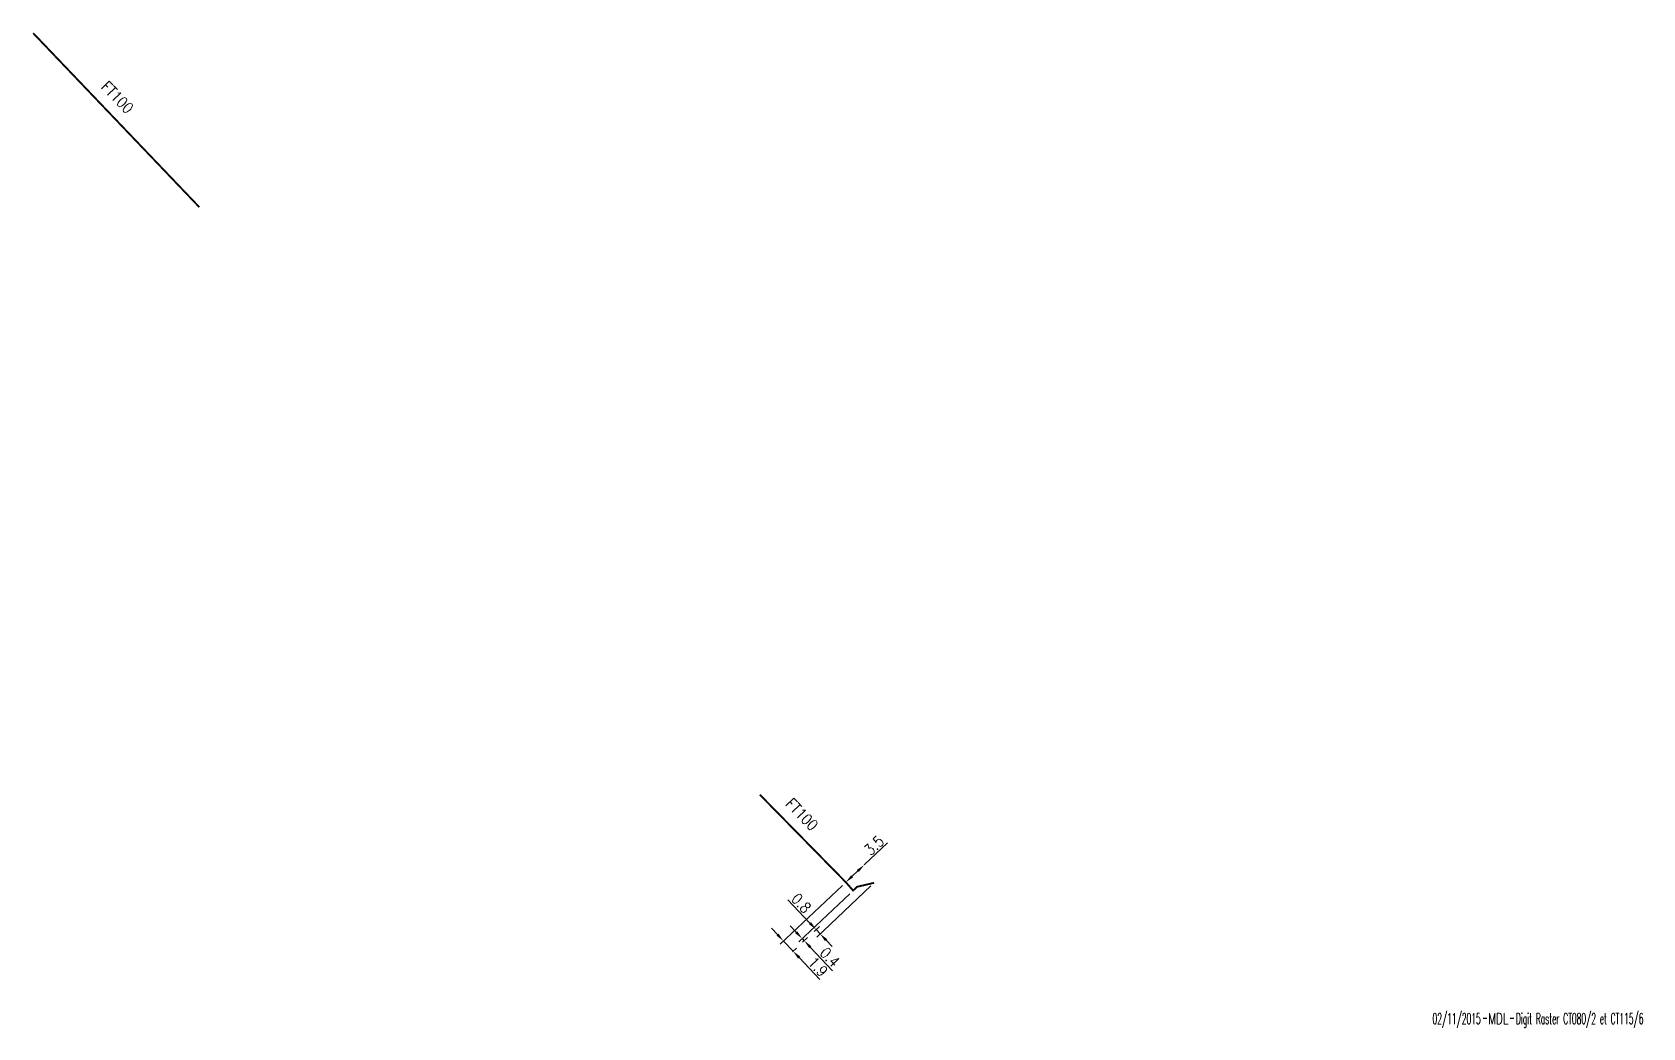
# Model space of a CAD drawing. Header units: millimetres. Extents: x 161000 to 162000, y 120998 to 122000.
# Drawn here: x 161750.8 to 161970, y 121010.2 to 121145.6 of the extents above; entities that cross this region are included whole.
import ezdxf
from ezdxf.enums import TextEntityAlignment as Align

# ---------------------------------------------------------------- set-up
doc = ezdxf.new("R2010")
doc.units = ezdxf.units.MM
doc.layers.get('0').update_dxf_attribs({"linetype": 'CONTINUOUS'})
doc.layers.get('Defpoints').update_dxf_attribs({"linetype": 'CONTINUOUS'})
doc.layers.add('L_908', color=5, linetype='CONTINUOUS')
doc.layers.add('L_910', color=7, linetype='CONTINUOUS')
doc.styles.get("Standard").update_dxf_attribs({"font": 'romans.shx', "width": 0.85})
doc.linetypes.add('BP_HS', pattern='A,2,-1,["G",Standard,S=0.85,R=0,X=-0.27,Y=-0.4],-1', length=4)
doc.dimstyles.get("Standard").update_dxf_attribs({"dimtxt": 1.5, "dimasz": 1.2, "dimexe": 0.625, "dimexo": 0.625, "dimgap": 0.25, "dimtad": 1, "dimdec": 1, "dimzin": 0, "dimdsep": 46, "dimtxsty": 'Standard', "dimcen": -0.5, "dimadec": 0, "dimazin": 0, "dimtfac": 1, "dimtdec": 1, "dimtmove": 0, "dimatfit": 3, "dimfxl": 0, "dimtolj": 1, "dimtzin": 0, "dimarcsym": 0})

# ---------------------------------------------------------------- blocks, each defined once
blk = doc.blocks.new('GIS_MODF')
at = {"color": 0, "linetype": 'Continuous', "flags": 128}
for points in [[(-2.18, -0.01), (-1.68, -0.01)], [(1.52, -0.01), (2.02, -0.01)]]:
    blk.add_lwpolyline(points, dxfattribs=at)
at = {"color": 0, "linetype": 'Continuous', "width": 0.5}
blk.add_attdef('DATE', text='', height=1.5, dxfattribs=at).set_placement((-2.5, -0.8), align=Align.RIGHT)
at = {"color": 0, "linetype": 'Continuous', "width": 1.771291}
blk.add_attdef('USER', text='', height=1.5, dxfattribs=at).set_placement((-1.51, -0.8), (1.28, -0.8), align=Align.FIT)
at = {"color": 0, "linetype": 'Continuous', "width": 0.5}
blk.add_attdef('DESC', (2.29, -0.8), '', height=1.5, dxfattribs=at)
blk = doc.blocks.new('*D7')
at = {"layer": 'Defpoints', "color": 0, "linetype": 'Continuous', "transparency": 16777216}
for p in [(161861.54, 121029.95), (161853.82, 121020.05), (161854.37, 121020.57)]:
    blk.add_point(p, dxfattribs=at)
at = {"layer": 'L_908', "color": 0, "linetype": 'Continuous', "lineweight": -2, "transparency": 16777216}
for p, q in [((161861.08, 121029.52), (161852.61, 121021.53)), ((161852.24, 121022.83), (161851.42, 121023.7)), ((161853.06, 121021.95), (161854.37, 121020.57)), ((161854.27, 121020.48), (161854.82, 121021)), ((161855.19, 121019.7), (161858.02, 121016.7))]:
    blk.add_line(p, q, dxfattribs=at)
at = {"layer": 'L_908', "color": 0, "linetype": 'Continuous', "transparency": 16777216}
for points in [[(161852.39, 121022.96), (161852.1, 121022.69), (161853.06, 121021.95)], [(161855.34, 121019.84), (161855.05, 121019.56), (161854.37, 121020.57)]]:
    blk.add_solid(points, dxfattribs=at)
at = {"layer": 'L_908', "color": 0, "linetype": 'Continuous', "transparency": 16777216, "insert": (161857.75, 121018.45), "char_height": 1.5, "attachment_point": 5, "rotation": 313.3254}
blk.add_mtext('\\A1;1.9', dxfattribs=at)
blk = doc.blocks.new('*D8')
at = {"layer": 'Defpoints', "color": 0, "linetype": 'Continuous', "transparency": 16777216}
for p in [(161862.53, 121028.82), (161855.2, 121021.36), (161855.88, 121022)]:
    blk.add_point(p, dxfattribs=at)
at = {"layer": 'L_908', "color": 0, "linetype": 'Continuous', "lineweight": -2, "transparency": 16777216}
for p, q in [((161862.07, 121028.39), (161855.15, 121021.86)), ((161854.78, 121023.16), (161853.96, 121024.03)), ((161855.6, 121022.29), (161855.88, 121022)), ((161855.66, 121021.79), (161856.33, 121022.43)), ((161856.7, 121021.12), (161859.74, 121017.9))]:
    blk.add_line(p, q, dxfattribs=at)
at = {"layer": 'L_908', "color": 0, "linetype": 'Continuous', "transparency": 16777216}
for points in [[(161854.93, 121023.3), (161854.64, 121023.02), (161855.6, 121022.29)], [(161856.85, 121021.26), (161856.56, 121020.99), (161855.88, 121022)]]:
    blk.add_solid(points, dxfattribs=at)
at = {"layer": 'L_908', "color": 0, "linetype": 'Continuous', "transparency": 16777216, "insert": (161859.36, 121019.76), "char_height": 1.5, "attachment_point": 5, "rotation": 313.3254}
blk.add_mtext('\\A1;0.4', dxfattribs=at)
blk = doc.blocks.new('*D9')
at = {"layer": 'Defpoints', "color": 0, "linetype": 'Continuous', "transparency": 16777216}
for p in [(161865.39, 121029.87), (161856.76, 121022.83), (161857.49, 121023.51)]:
    blk.add_point(p, dxfattribs=at)
at = {"layer": 'L_908', "color": 0, "linetype": 'Continuous', "lineweight": -2, "transparency": 16777216}
for p, q in [((161864.94, 121029.44), (161857.58, 121022.5)), ((161856.66, 121024.39), (161853.66, 121027.57)), ((161857.21, 121023.26), (161857.94, 121023.94)), ((161858.04, 121022.93), (161857.49, 121023.51)), ((161858.86, 121022.06), (161859.68, 121021.19))]:
    blk.add_line(p, q, dxfattribs=at)
at = {"layer": 'L_908', "color": 0, "linetype": 'Continuous', "transparency": 16777216}
for points in [[(161856.81, 121024.52), (161856.52, 121024.25), (161857.49, 121023.51)], [(161859.01, 121022.2), (161858.71, 121021.92), (161858.04, 121022.93)]]:
    blk.add_solid(points, dxfattribs=at)
at = {"layer": 'L_908', "color": 0, "linetype": 'Continuous', "transparency": 16777216, "insert": (161855.48, 121027.1), "char_height": 1.5, "attachment_point": 5, "rotation": 313.3254}
blk.add_mtext('\\A1;0.8', dxfattribs=at)
blk = doc.blocks.new('*D10')
at = {"layer": 'Defpoints', "color": 0, "linetype": 'Continuous', "transparency": 16777216}
for p in [(161864.05, 121032.31), (161864.05, 121032.31), (161861.54, 121029.95)]:
    blk.add_point(p, dxfattribs=at)
at = {"layer": 'L_908', "color": 0, "linetype": 'Continuous', "lineweight": -2, "transparency": 16777216}
for p, q in [((161864.05, 121032.31), (161867.23, 121035.31)), ((161862.41, 121030.77), (161863.17, 121031.49))]:
    blk.add_line(p, q, dxfattribs=at)
at = {"layer": 'L_908', "color": 0, "linetype": 'Continuous', "transparency": 16777216}
for points in [[(161862.27, 121030.91), (161862.55, 121030.62), (161861.54, 121029.95)], [(161863.04, 121031.63), (161863.31, 121031.34), (161864.05, 121032.31)]]:
    blk.add_solid(points, dxfattribs=at)
at = {"layer": 'L_908', "color": 0, "linetype": 'Continuous', "transparency": 16777216, "insert": (161865.39, 121034.95), "char_height": 1.5, "attachment_point": 5, "rotation": 43.3254}
blk.add_mtext('\\A1;3.5', dxfattribs=at)

msp = doc.modelspace()

# ---------------------------------------------------------------- linework, layer by layer
at = {"layer": 'L_908', "linetype": 'BP_HS', "ltscale": 0.5, "const_width": 0.25, "flags": 128}
for points in [[(161773.56, 121121.79), (161750.95, 121145.46)], [(161865.39, 121029.87), (161863.07, 121029.33), (161862.53, 121028.82), (161861.54, 121029.95), (161849.83, 121041.87)]]:
    msp.add_lwpolyline(points, dxfattribs=at)

# ---------------------------------------------------------------- block references
at = {"layer": 'L_910', "ltscale": 0.5}
ref = msp.add_blockref('GIS_MODF', (161950.44, 121011.45), dxfattribs=at)
ref.add_attrib('DATE', '02/11/2015', dxfattribs={"layer": '0', "color": 0, "linetype": 'Continuous', "height": 1.5, "width": 0.5}).set_placement((161947.94, 121010.65), align=Align.RIGHT)
ref.add_attrib('USER', 'MDL', dxfattribs={"layer": '0', "color": 0, "linetype": 'Continuous', "height": 1.5, "width": 0.638826}).set_placement((161948.94, 121010.65), (161951.72, 121010.65), align=Align.FIT)
ref.add_attrib('DESC', 'Digit Raster CT080/2 et CT115/6', (161952.73, 121010.65), dxfattribs={"layer": '0', "color": 0, "linetype": 'Continuous', "height": 1.5, "width": 0.5})

# ---------------------------------------------------------------- texts
at = {"layer": 'L_908', "linetype": 'Continuous', "width": 0.85}
for p in [(161760.08, 121138.04), (161853.24, 121040.48)]:
    msp.add_text('FT100', height=1.5, rotation=314.482, dxfattribs=at).set_placement(p)

# ---------------------------------------------------------------- dimensions: what is measured, and where the dimension line sits
at = {"layer": 'L_908', "linetype": 'Continuous'}
for base, p1, p2, angle, picture, middle in [((161864.0468, 121032.3126), (161861.537, 121029.9454), (161864.0468, 121032.3126), 223.3254, '*D10', (161866.0733, 121034.2239)), ((161854.37, 121020.57), (161861.54, 121029.95), (161853.82, 121020.05), 133.3254, '*D7', (161857.02, 121017.76)), ((161857.49, 121023.51), (161865.39, 121029.87), (161856.76, 121022.83), 313.3254, '*D9', (161854.75, 121026.41)), ((161855.88, 121022), (161862.53, 121028.82), (161855.2, 121021.36), 133.3254, '*D8', (161858.63, 121019.08))]:
    dim = msp.add_linear_dim(base=base, p1=p1, p2=p2, angle=angle, dimstyle='Standard', dxfattribs=at)
    dim.commit()
    dim.dimension.update_dxf_attribs({"geometry": picture, "text_midpoint": middle, "dimtype": 160})

doc.saveas('drawing.dxf')
